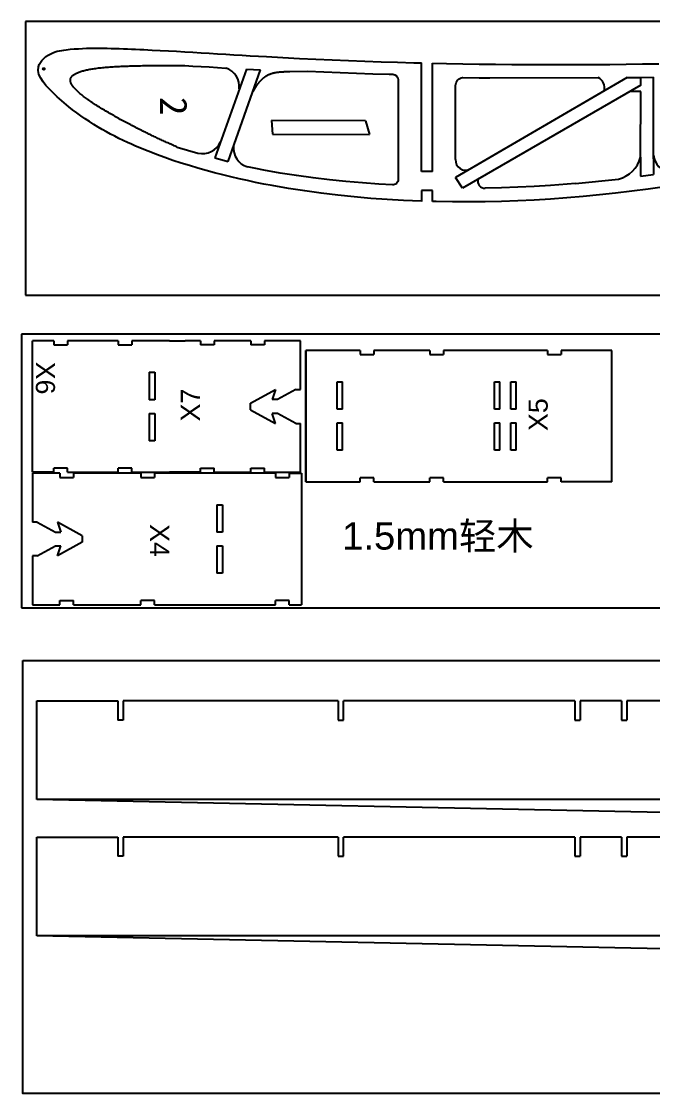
# Model space of a CAD drawing. Header units: inches. Extents: x 33 to 1703, y 106 to 883.
# Drawn here: x 32.8 to 263.7, y 106.1 to 497.6 of the extents above; entities that cross this region are included whole.
import ezdxf

# ---------------------------------------------------------------- set-up
doc = ezdxf.new("R2010")
doc.units = ezdxf.units.IN
doc.header["$MEASUREMENT"] = 0
doc.layers.add('7', color=7, linetype='Continuous')
doc.styles.get("Standard").update_dxf_attribs({"font": 'arial.ttf'})
doc.styles.add('样式_4', font='txt', dxfattribs={"height": 10})

# ---------------------------------------------------------------- blocks, each defined once
blk = doc.blocks.new('*U5')
at = {"color": 3}
blk.add_text('X4', height=7, rotation=180, dxfattribs=at).set_placement((1219.02, -696.4))
blk = doc.blocks.new('*U6')
at = {"color": 3}
blk.add_text('X7', height=7, dxfattribs=at).set_placement((1208.13, -924.62))
blk = doc.blocks.new('*U7')
blk.add_text('X6', height=7, rotation=180).set_placement((1219.02, -864.68))
blk = doc.blocks.new('*U8')
blk.add_text('X5', height=7, rotation=180).set_placement((1219.02, -775.2))

msp = doc.modelspace()

# ---------------------------------------------------------------- linework, layer by layer
for p, q in [((1034.3, 497.65), (34.3, 497.65)), ((34.3, 497.65), (34.3, 397.65)), ((34.3, 397.65), (1034.3, 397.65)), ((38.46, 213.48), (38.46, 249.51)), ((38.46, 249.51), (68.06, 249.51)), ((68.06, 249.51), (68.06, 242.51)), ((148.49, 249.51), (69.96, 249.51)), ((69.96, 249.51), (69.96, 242.51)), ((148.49, 249.51), (148.49, 242.51)), ((148.49, 249.51), (148.49, 242.51)), ((150.39, 242.51), (150.39, 249.51)), ((234.93, 249.51), (150.39, 249.51)), ((234.93, 249.51), (234.93, 242.51)), ((236.83, 249.51), (236.83, 242.51)), ((252.03, 249.51), (236.83, 249.51)), ((252.03, 249.51), (252.03, 242.51)), ((253.93, 249.51), (253.93, 242.51)), ((347.27, 249.51), (253.93, 249.51)), ((69.96, 242.51), (68.06, 242.51)), ((148.49, 242.51), (150.39, 242.51)), ((234.93, 242.51), (236.83, 242.51)), ((252.03, 242.51), (253.93, 242.51)), ((1034.5, 213.48), (38.46, 213.48)), ((536.48, 203.08), (38.46, 213.48)), ((38.46, 163.71), (38.46, 199.74)), ((38.46, 199.74), (68.06, 199.74)), ((68.06, 199.74), (68.06, 192.74)), ((148.49, 199.74), (69.96, 199.74)), ((69.96, 199.74), (69.96, 192.74)), ((148.49, 199.74), (148.49, 192.74)), ((148.49, 199.74), (148.49, 192.74)), ((150.39, 192.74), (150.39, 199.74)), ((234.93, 199.74), (150.39, 199.74)), ((234.93, 199.74), (234.93, 192.74)), ((236.83, 199.74), (236.83, 192.74)), ((252.03, 199.74), (236.83, 199.74)), ((252.03, 199.74), (252.03, 192.74)), ((253.93, 199.74), (253.93, 192.74)), ((347.27, 199.74), (253.93, 199.74)), ((69.96, 192.74), (68.06, 192.74)), ((148.49, 192.74), (150.39, 192.74)), ((234.93, 192.74), (236.83, 192.74)), ((252.03, 192.74), (253.93, 192.74)), ((1034.5, 163.71), (38.46, 163.71)), ((536.48, 153.31), (38.46, 163.71))]:
    msp.add_line(p, q)
at = {"color": 3}
for p, q in [((178.95, 442.87), (178.95, 482.49)), ((182.95, 474.06), (182.95, 482.4)), ((182.95, 442.87), (182.95, 482.4)), ((115.01, 480.21), (103.47, 447.82)), ((108.29, 446.44), (120.19, 479.93)), ((115.01, 480.21), (120.19, 479.93)), ((254.04, 477.21), (191.41, 440.68)), ((259.03, 474.34), (193.93, 436.74)), ((203.93, 477.03), (243.41, 477.17)), ((254.04, 477.21), (259.03, 477.23)), ((259.03, 477.23), (263.7, 477.25)), ((259.03, 474.34), (259.03, 477.23)), ((263.7, 472.27), (263.7, 477.25)), ((259.03, 472.03), (255.03, 472.03)), ((258.97, 448.09), (259.03, 472.03)), ((263.7, 447.52), (263.7, 472.27)), ((89.76, 451.74), (97.3, 449.58)), ((103.47, 447.82), (108.29, 446.44)), ((258.97, 448.09), (258.97, 441.08)), ((263.7, 447.52), (263.7, 441.73)), ((182.95, 442.87), (178.95, 442.87)), ((193.93, 436.74), (191.41, 440.68)), ((235.18, 438.43), (250.94, 440.08)), ((258.97, 441.08), (263.7, 441.73)), ((182.95, 435.87), (178.95, 435.87)), ((178.95, 435.87), (178.95, 431.92)), ((182.95, 431.87), (182.95, 435.87))]:
    msp.add_line(p, q, dxfattribs=at)
at = {"color": 4}
for p, q in [((124.15, 461.46), (124.46, 456.46)), ((158.54, 461.38), (124.15, 461.46)), ((158.54, 461.38), (160, 456.4)), ((124.46, 456.46), (160, 456.4))]:
    msp.add_line(p, q, dxfattribs=at)
at = {"color": 7}
for p, q in [((32.85, 383.47), (32.82, 283.47)), ((1032.82, 383.47), (32.85, 383.47)), ((36.9, 333.01), (36.9, 381.01)), ((44.61, 381.01), (36.9, 381.01)), ((44.61, 381.01), (44.61, 379.51)), ((68.12, 381.01), (49.61, 381.01)), ((49.61, 381.01), (49.61, 379.51)), ((68.12, 381.01), (68.12, 379.51)), ((86.9, 381.01), (73.12, 381.01)), ((73.12, 381.01), (73.12, 379.51)), ((86.9, 381.01), (92.57, 381.01)), ((98.23, 381.01), (92.57, 381.01)), ((98.23, 381.01), (98.23, 379.51)), ((116.57, 381.01), (103.23, 381.01)), ((103.23, 381.01), (103.23, 379.51)), ((116.57, 381.01), (116.57, 379.51)), ((134.72, 381.01), (121.57, 381.01)), ((121.57, 381.01), (121.57, 379.51)), ((134.72, 363.19), (134.72, 381.01)), ((44.61, 379.51), (49.61, 379.51)), ((68.12, 379.51), (73.12, 379.51)), ((103.23, 379.51), (98.23, 379.51)), ((121.57, 379.51), (116.57, 379.51)), ((136.73, 377.51), (136.73, 329.51)), ((156.57, 377.51), (136.73, 377.51)), ((136.73, 329.51), (136.73, 377.51)), ((156.57, 377.51), (156.57, 376.01)), ((156.57, 376.01), (161.57, 376.01)), ((181.97, 377.51), (161.57, 377.51)), ((161.57, 377.51), (161.57, 376.01)), ((181.97, 377.51), (181.97, 376.01)), ((181.97, 376.01), (186.97, 376.01)), ((200.42, 377.51), (186.97, 377.51)), ((186.97, 377.51), (186.97, 376.01)), ((224.92, 377.51), (200.42, 377.51)), ((224.92, 377.51), (224.92, 376.01)), ((224.92, 376.01), (229.92, 376.01)), ((229.92, 377.51), (229.92, 376.01)), ((248.51, 377.51), (229.92, 377.51)), ((248.51, 329.51), (248.51, 377.51)), ((79.53, 369.51), (81.53, 369.51)), ((79.53, 369.51), (79.53, 359.51)), ((81.53, 369.51), (81.53, 359.51)), ((148.08, 366.01), (150.08, 366.01)), ((148.08, 356.01), (148.08, 366.01)), ((150.08, 356.01), (150.08, 366.01)), ((205.57, 366.01), (207.57, 366.01)), ((205.57, 356.01), (205.57, 366.01)), ((207.57, 356.01), (207.57, 366.01)), ((211.57, 366.01), (213.57, 366.01)), ((211.57, 356.01), (211.57, 366.01)), ((213.57, 356.01), (213.57, 366.01)), ((116.54, 358.19), (125.61, 363.19)), ((125.61, 363.19), (124.38, 359.53)), ((133, 363.19), (126.35, 359.53)), ((133, 363.19), (134.72, 363.19)), ((81.53, 359.51), (79.53, 359.51)), ((116.54, 355.82), (116.54, 358.19)), ((126.35, 359.53), (124.38, 359.53)), ((79.53, 354.51), (79.53, 344.51)), ((79.53, 354.51), (81.53, 354.51)), ((81.53, 354.51), (81.53, 344.51)), ((116.54, 355.82), (125.61, 350.82)), ((125.61, 350.82), (124.38, 354.49)), ((126.35, 354.49), (124.38, 354.49)), ((133, 350.82), (126.35, 354.49)), ((150.08, 356.01), (148.08, 356.01)), ((207.57, 356.01), (205.57, 356.01)), ((213.57, 356.01), (211.57, 356.01)), ((133, 350.82), (134.72, 350.82)), ((134.72, 333.01), (134.72, 350.82)), ((148.08, 351.01), (150.08, 351.01)), ((148.08, 341.01), (148.08, 351.01)), ((150.08, 341.01), (150.08, 351.01)), ((205.57, 351.01), (207.57, 351.01)), ((205.57, 341.01), (205.57, 351.01)), ((207.57, 341.01), (207.57, 351.01)), ((211.57, 351.01), (213.57, 351.01)), ((211.57, 341.01), (211.57, 351.01)), ((213.57, 341.01), (213.57, 351.01)), ((81.53, 344.51), (79.53, 344.51)), ((150.08, 341.01), (148.08, 341.01)), ((207.57, 341.01), (205.57, 341.01)), ((213.57, 341.01), (211.57, 341.01)), ((36.9, 333.01), (44.61, 333.01)), ((44.61, 333.01), (36.9, 333.01)), ((49.61, 334.51), (44.61, 334.51)), ((44.61, 333.01), (44.61, 334.51)), ((49.61, 333.01), (49.61, 334.51)), ((49.61, 333.01), (68.12, 333.01)), ((73.12, 334.51), (68.12, 334.51)), ((68.12, 333.01), (68.12, 334.51)), ((73.12, 333.01), (73.12, 334.51)), ((73.12, 333.01), (86.9, 333.01)), ((98.23, 333.01), (86.9, 333.01)), ((98.23, 333.01), (98.23, 334.51)), ((98.23, 334.51), (103.23, 334.51)), ((103.23, 333.01), (103.23, 334.51)), ((103.23, 333.01), (116.57, 333.01)), ((116.57, 333.01), (116.57, 334.51)), ((116.57, 334.51), (121.57, 334.51)), ((121.57, 333.01), (121.57, 334.51)), ((121.57, 333.01), (134.72, 333.01)), ((46.85, 332.61), (36.88, 332.61)), ((36.88, 332.61), (36.88, 314.8)), ((46.85, 332.61), (46.85, 331.11)), ((46.85, 331.11), (51.85, 331.11)), ((76.4, 332.61), (51.85, 332.61)), ((51.85, 332.61), (51.85, 331.11)), ((76.4, 332.61), (76.4, 331.11)), ((76.4, 331.11), (81.4, 331.11)), ((111.12, 332.61), (81.4, 332.61)), ((81.4, 332.61), (81.4, 331.11)), ((125.64, 332.61), (111.12, 332.61)), ((125.64, 332.61), (125.64, 331.11)), ((125.64, 331.11), (130.64, 331.11)), ((130.64, 332.61), (130.64, 331.11)), ((130.64, 332.61), (135.12, 332.61)), ((135.12, 332.61), (135.12, 284.61)), ((135.12, 332.61), (135.12, 284.61)), ((136.73, 329.51), (156.57, 329.51)), ((161.57, 331.01), (156.57, 331.01)), ((156.57, 329.51), (156.57, 331.01)), ((161.57, 329.51), (161.57, 331.01)), ((161.57, 329.51), (181.97, 329.51)), ((186.97, 331.01), (181.97, 331.01)), ((181.97, 329.51), (181.97, 331.01)), ((186.97, 329.51), (186.97, 331.01)), ((186.97, 329.51), (200.42, 329.51)), ((200.42, 329.51), (224.92, 329.51)), ((229.92, 331.01), (224.92, 331.01)), ((224.92, 329.51), (224.92, 331.01)), ((229.92, 329.51), (229.92, 331.01)), ((248.51, 329.51), (229.92, 329.51)), ((104.22, 321.11), (106.22, 321.11)), ((104.22, 321.11), (104.22, 311.11)), ((106.22, 321.11), (106.22, 311.11)), ((38.6, 314.8), (36.88, 314.8)), ((38.6, 314.8), (45.25, 311.13)), ((55.06, 309.8), (45.99, 314.8)), ((45.99, 314.8), (47.22, 311.13)), ((45.25, 311.13), (47.22, 311.13)), ((55.06, 309.8), (55.06, 307.43)), ((106.22, 311.11), (104.22, 311.11)), ((38.6, 302.43), (45.25, 306.09)), ((45.25, 306.09), (47.22, 306.09)), ((55.06, 307.43), (45.99, 302.43)), ((45.99, 302.43), (47.22, 306.09)), ((104.22, 306.11), (104.22, 296.11)), ((104.22, 306.11), (106.22, 306.11)), ((106.22, 306.11), (106.22, 296.11)), ((36.88, 302.43), (36.88, 284.61)), ((38.6, 302.43), (36.88, 302.43)), ((106.22, 296.11), (104.22, 296.11)), ((46.85, 284.61), (46.85, 286.11)), ((46.85, 286.11), (51.85, 286.11)), ((51.85, 284.61), (51.85, 286.11)), ((81.4, 286.11), (76.4, 286.11)), ((76.4, 284.61), (76.4, 286.11)), ((81.4, 284.61), (81.4, 286.11)), ((130.64, 286.11), (125.64, 286.11)), ((125.64, 284.61), (125.64, 286.11)), ((130.64, 284.61), (130.64, 286.11)), ((32.82, 283.47), (1032.82, 283.47)), ((36.88, 284.61), (46.85, 284.61)), ((51.85, 284.61), (76.4, 284.61)), ((81.4, 284.61), (111.12, 284.61)), ((111.12, 284.61), (125.64, 284.61)), ((130.64, 284.61), (135.12, 284.61))]:
    msp.add_line(p, q, dxfattribs=at)
msp.add_lwpolyline([(33.34, 264.29), (1058.43, 264.29), (1058.43, 106.09), (33.34, 106.09)], close=True)
at = {"color": 3}
for points in [[(89.76, 451.74, 0), (89.38, 451.92, 0), (88.99, 452.09, 0), (88.6, 452.26, 0), (88.21, 452.43, 0), (87.82, 452.61, 0), (87.43, 452.78, 0), (87.04, 452.95, 0), (86.65, 453.13, 0), (86.26, 453.31, 0), (85.86, 453.49, 0), (85.47, 453.66, 0), (85.07, 453.84, 0), (84.67, 454.03, 0), (84.27, 454.21, 0), (83.87, 454.39, 0), (83.47, 454.58, 0), (83.07, 454.77, 0), (82.66, 454.95, 0), (82.26, 455.14, 0), (81.85, 455.34, 0), (81.44, 455.53, 0), (81.02, 455.72, 0), (80.61, 455.92, 0), (80.19, 456.12, 0), (79.77, 456.32, 0), (79.35, 456.52, 0), (78.93, 456.73, 0), (78.5, 456.94, 0), (78.08, 457.15, 0), (77.65, 457.36, 0), (77.21, 457.57, 0), (76.78, 457.79, 0), (76.34, 458.01, 0), (75.9, 458.23, 0), (75.46, 458.45, 0), (75.01, 458.68, 0), (74.56, 458.91, 0), (74.11, 459.14, 0), (73.65, 459.37, 0), (73.2, 459.61, 0), (72.73, 459.85, 0), (72.27, 460.1, 0), (71.8, 460.34, 0), (71.33, 460.59, 0), (70.86, 460.85, 0), (70.38, 461.1, 0), (69.9, 461.36, 0), (69.42, 461.62, 0), (68.93, 461.89, 0), (68.45, 462.15, 0), (67.96, 462.42, 0), (67.48, 462.69, 0), (66.99, 462.96, 0), (66.51, 463.24, 0), (66.02, 463.51, 0), (65.54, 463.79, 0), (65.05, 464.07, 0), (64.57, 464.35, 0), (64.09, 464.63, 0), (63.62, 464.91, 0), (63.14, 465.2, 0), (62.67, 465.48, 0), (62.2, 465.77, 0), (61.74, 466.05, 0), (61.28, 466.34, 0), (60.83, 466.62, 0), (60.38, 466.91, 0), (59.93, 467.19, 0), (59.5, 467.48, 0), (59.06, 467.76, 0), (58.64, 468.05, 0), (58.22, 468.33, 0), (57.81, 468.61, 0), (57.41, 468.89, 0), (57.01, 469.17, 0), (56.62, 469.45, 0), (56.25, 469.73, 0), (55.88, 470.01, 0), (55.52, 470.28, 0), (55.17, 470.55, 0), (54.83, 470.82, 0), (54.5, 471.09, 0), (54.18, 471.36, 0), (53.88, 471.62, 0), (53.58, 471.88, 0), (53.3, 472.14, 0), (53.03, 472.4, 0), (52.77, 472.65, 0), (52.53, 472.9, 0), (52.3, 473.15, 0), (52.08, 473.39, 0), (51.88, 473.63, 0), (51.7, 473.87, 0), (51.52, 474.1, 0), (51.37, 474.33, 0), (51.23, 474.56, 0), (51.1, 474.78, 0), (51, 475, 0), (50.91, 475.21, 0), (50.83, 475.42, 0), (50.78, 475.62, 0), (50.74, 475.82, 0), (50.72, 476.01, 0), (50.71, 476.2, 0), (50.72, 476.39, 0), (50.75, 476.57, 0), (50.79, 476.74, 0), (50.85, 476.92, 0), (50.93, 477.08, 0), (51.02, 477.25, 0), (51.12, 477.41, 0), (51.24, 477.57, 0), (51.38, 477.72, 0), (51.53, 477.87, 0), (51.7, 478.01, 0), (51.88, 478.15, 0), (52.07, 478.29, 0), (52.28, 478.42, 0), (52.5, 478.55, 0), (52.73, 478.68, 0), (52.98, 478.8, 0), (53.24, 478.92, 0), (53.52, 479.04, 0), (53.81, 479.15, 0), (54.11, 479.26, 0), (54.42, 479.36, 0), (54.75, 479.46, 0), (55.08, 479.56, 0), (55.43, 479.66, 0), (55.79, 479.75, 0), (56.17, 479.84, 0), (56.55, 479.93, 0), (56.94, 480.01, 0), (57.35, 480.09, 0), (57.77, 480.17, 0), (58.19, 480.25, 0), (58.63, 480.32, 0), (59.08, 480.39, 0), (59.54, 480.46, 0), (60.01, 480.52, 0), (60.48, 480.59, 0), (60.97, 480.65, 0), (61.47, 480.7, 0), (61.97, 480.76, 0), (62.49, 480.81, 0), (63.01, 480.86, 0), (63.54, 480.91, 0), (64.08, 480.95, 0), (64.63, 481, 0), (65.18, 481.04, 0), (65.75, 481.08, 0), (66.32, 481.12, 0), (66.9, 481.15, 0), (67.48, 481.19, 0), (68.07, 481.22, 0), (68.67, 481.25, 0), (69.28, 481.28, 0), (69.89, 481.3, 0), (70.51, 481.33, 0), (71.14, 481.35, 0), (71.77, 481.37, 0), (72.4, 481.39, 0), (73.04, 481.41, 0), (73.69, 481.43, 0), (74.34, 481.44, 0), (75, 481.46, 0), (75.66, 481.47, 0), (76.33, 481.48, 0), (77, 481.5, 0), (77.67, 481.51, 0), (78.35, 481.52, 0), (79.04, 481.52, 0), (79.72, 481.53, 0), (80.41, 481.54, 0), (81.1, 481.54, 0), (81.8, 481.55, 0), (82.5, 481.55, 0), (83.2, 481.55, 0), (83.9, 481.56, 0), (84.61, 481.56, 0), (85.32, 481.56, 0), (86.03, 481.56, 0), (86.74, 481.56, 0), (87.45, 481.56, 0), (88.17, 481.56, 0), (88.88, 481.56, 0), (89.6, 481.56, 0), (90.32, 481.56, 0), (91.03, 481.56, 0), (91.75, 481.55, 0), (92.47, 481.55, 0)], [(117.33, 471.87, 0), (117.37, 471.94, 0), (117.41, 472.02, 0), (117.46, 472.09, 0), (117.5, 472.17, 0), (117.55, 472.24, 0), (117.59, 472.31, 0), (117.63, 472.39, 0), (117.68, 472.46, 0), (117.72, 472.54, 0), (117.77, 472.61, 0), (117.81, 472.68, 0), (117.85, 472.76, 0), (117.9, 472.83, 0), (117.94, 472.91, 0), (117.99, 472.98, 0), (118.03, 473.05, 0), (118.08, 473.13, 0), (118.12, 473.2, 0), (118.17, 473.27, 0), (118.21, 473.34, 0), (118.26, 473.42, 0), (118.31, 473.49, 0), (118.35, 473.56, 0), (118.4, 473.64, 0), (118.44, 473.71, 0), (118.49, 473.78, 0), (118.54, 473.85, 0), (118.58, 473.92, 0), (118.63, 474, 0), (118.68, 474.07, 0), (118.73, 474.14, 0), (118.78, 474.21, 0), (118.82, 474.28, 0), (118.87, 474.35, 0), (118.92, 474.42, 0), (118.97, 474.49, 0), (119.02, 474.56, 0), (119.07, 474.63, 0), (119.12, 474.7, 0), (119.17, 474.77, 0), (119.22, 474.84, 0), (119.28, 474.91, 0), (119.33, 474.98, 0), (119.38, 475.05, 0), (119.43, 475.12, 0), (119.49, 475.19, 0), (119.54, 475.25, 0), (119.59, 475.32, 0), (119.65, 475.39, 0), (119.7, 475.46, 0), (119.76, 475.52, 0), (119.81, 475.59, 0), (119.87, 475.66, 0), (119.93, 475.72, 0), (119.98, 475.79, 0), (120.04, 475.85, 0), (120.1, 475.92, 0), (120.16, 475.98, 0), (120.22, 476.05, 0), (120.27, 476.11, 0), (120.33, 476.17, 0), (120.39, 476.24, 0), (120.46, 476.3, 0), (120.52, 476.36, 0), (120.58, 476.42, 0), (120.64, 476.48, 0), (120.7, 476.54, 0), (120.77, 476.6, 0), (120.83, 476.66, 0), (120.89, 476.72, 0), (120.96, 476.78, 0), (121.02, 476.84, 0), (121.09, 476.89, 0), (121.15, 476.95, 0), (121.22, 477.01, 0), (121.28, 477.06, 0), (121.35, 477.12, 0), (121.42, 477.17, 0), (121.49, 477.23, 0), (121.55, 477.28, 0), (121.62, 477.33, 0), (121.69, 477.38, 0), (121.76, 477.43, 0), (121.83, 477.48, 0), (121.9, 477.53, 0), (121.97, 477.58, 0), (122.04, 477.63, 0), (122.11, 477.67, 0), (122.18, 477.72, 0), (122.26, 477.77, 0), (122.33, 477.81, 0), (122.4, 477.85, 0), (122.47, 477.9, 0), (122.55, 477.94, 0), (122.62, 477.98, 0), (122.69, 478.02, 0), (122.77, 478.06, 0), (122.84, 478.1, 0), (122.92, 478.14, 0), (122.99, 478.17, 0), (123.07, 478.21, 0), (123.14, 478.24, 0), (123.22, 478.28, 0), (123.3, 478.31, 0), (123.38, 478.35, 0), (123.45, 478.38, 0), (123.53, 478.41, 0), (123.61, 478.44, 0), (123.69, 478.47, 0), (123.76, 478.5, 0), (123.84, 478.53, 0), (123.92, 478.56, 0), (124, 478.59, 0), (124.08, 478.61, 0), (124.16, 478.64, 0), (124.24, 478.66, 0), (124.32, 478.69, 0), (124.4, 478.71, 0), (124.48, 478.74, 0), (124.57, 478.76, 0), (124.65, 478.78, 0), (124.73, 478.8, 0), (124.81, 478.83, 0), (124.89, 478.85, 0), (124.98, 478.87, 0), (125.06, 478.89, 0), (125.14, 478.9, 0), (125.23, 478.92, 0), (125.31, 478.94, 0), (125.39, 478.96, 0), (125.48, 478.97, 0), (125.56, 478.99, 0), (125.65, 479.01, 0), (125.73, 479.02, 0), (125.82, 479.04, 0), (125.9, 479.05, 0), (125.99, 479.06, 0), (126.07, 479.08, 0), (126.16, 479.09, 0), (126.24, 479.1, 0), (126.33, 479.12, 0), (126.42, 479.13, 0), (126.5, 479.14, 0), (126.59, 479.15, 0), (126.67, 479.16, 0), (126.76, 479.17, 0), (126.85, 479.18, 0), (126.94, 479.19, 0), (127.02, 479.2, 0), (127.11, 479.21, 0), (127.2, 479.21, 0), (127.29, 479.22, 0), (127.37, 479.23, 0), (127.46, 479.24, 0), (127.55, 479.24, 0), (127.64, 479.25, 0), (127.73, 479.26, 0), (127.82, 479.26, 0), (127.91, 479.27, 0), (127.99, 479.27, 0), (128.08, 479.28, 0), (128.17, 479.28, 0), (128.26, 479.29, 0), (128.35, 479.29, 0), (128.44, 479.3, 0), (128.53, 479.3, 0), (128.62, 479.3, 0), (128.71, 479.31, 0), (128.8, 479.31, 0), (128.89, 479.31, 0), (128.98, 479.32, 0), (129.07, 479.32, 0), (129.16, 479.32, 0), (129.25, 479.32, 0), (129.34, 479.33, 0), (129.43, 479.33, 0), (129.52, 479.33, 0), (129.61, 479.33, 0), (129.7, 479.33, 0), (129.79, 479.33, 0), (129.88, 479.34, 0), (129.97, 479.34, 0), (130.06, 479.34, 0), (130.15, 479.34, 0), (130.24, 479.34, 0), (130.34, 479.34, 0), (130.43, 479.34, 0), (130.52, 479.35, 0), (130.61, 479.35, 0), (130.7, 479.35, 0), (130.79, 479.35, 0)]]:
    msp.add_polyline3d(points, dxfattribs=at)
msp.add_circle((40.98, 480.32), 0.3, dxfattribs=at)
for centre, radius, start, end in [((105.28, 473.84), 7.13, 353.448, 72.5511), ((241.7, 473.46), 4.09, 343.5199, 65.2855), ((98.96, 456.61), 7.21, 256.7135, 335.8251), ((117.41, 451.35), 7.14, 173.7167, 253.2448), ((194.96, 446.89), 3.57, 174.797, 300.2565), ((248.09, 450.96), 11.25, 284.6948, 345.2348), ((270.61, 449.46), 6.95, 185.5191, 261.0075), ((202.01, 439.24), 2.47, 160.593, 275.2167)]:
    msp.add_arc(centre, radius, start, end, dxfattribs=at)
at = {"layer": '7', "color": 3, "linetype": 'Continuous'}
for points in [[(39.75, 482.67), (40.33, 483.44), (41.02, 484.15), (41.79, 484.8), (42.63, 485.38), (43.51, 485.87), (44.3, 486.23), (45.1, 486.52), (45.9, 486.76), (46.72, 486.94), (47.54, 487.09), (48.36, 487.2), (49.19, 487.3), (50.66, 487.46), (52.14, 487.59), (53.63, 487.69), (55.12, 487.77), (56.61, 487.83), (58.11, 487.86), (59.6, 487.88), (61.09, 487.89), (62.59, 487.87), (64.08, 487.85), (65.57, 487.81), (67.07, 487.77), (68.56, 487.72), (70.05, 487.66), (71.54, 487.6), (73.04, 487.54), (74.53, 487.48), (76.03, 487.42), (77.52, 487.35), (79.01, 487.28), (80.51, 487.21), (83.5, 487.06), (86.49, 486.9), (89.48, 486.73), (92.47, 486.55), (95.46, 486.37), (98.45, 486.19), (101.44, 486.01), (104.43, 485.82), (107.42, 485.64), (110.41, 485.47), (113.4, 485.29), (116.39, 485.12), (119.38, 484.95), (122.37, 484.79), (128.35, 484.47), (134.33, 484.17), (140.3, 483.89), (146.28, 483.62), (152.25, 483.37), (158.23, 483.14), (164.22, 482.93), (170.19, 482.74), (176.16, 482.57), (178.95, 482.49)], [(178.95, 432.02), (172.38, 432.26), (166.41, 432.6), (160.38, 433.03), (154.36, 433.56), (148.34, 434.17), (142.34, 434.89), (136.36, 435.72), (130.38, 436.65), (124.43, 437.69), (121.4, 438.27), (118.37, 438.88), (115.35, 439.52), (112.34, 440.19), (109.33, 440.89), (106.34, 441.63), (103.35, 442.4), (100.28, 443.23), (97.23, 444.09), (94.19, 444.99), (91.17, 445.93), (88.15, 446.92), (85.16, 447.95), (82.18, 449.04), (80.64, 449.62), (79.1, 450.22), (77.57, 450.83), (76.05, 451.46), (74.54, 452.1), (73.04, 452.77), (71.54, 453.45), (69.99, 454.19), (68.44, 454.94), (66.91, 455.72), (65.38, 456.53), (63.86, 457.35), (62.36, 458.2), (60.86, 459.08), (59.25, 460.06), (57.65, 461.07), (56.07, 462.1), (54.53, 463.16), (53.01, 464.24), (51.53, 465.35), (50.09, 466.47), (49.24, 467.17), (48.39, 467.88), (47.55, 468.6), (46.71, 469.36), (45.86, 470.14), (45, 470.96), (44.12, 471.82), (42.94, 473.02), (41.78, 474.29), (40.73, 475.61), (39.86, 476.96), (39.23, 478.32), (38.93, 479.69), (39.02, 481.04), (39.3, 481.87), (39.75, 482.67)], [(182.95, 482.4), (188.1, 482.28), (194.07, 482.17), (200.04, 482.08), (206.02, 482), (211.98, 481.95), (217.95, 481.91), (223.91, 481.89), (229.88, 481.89), (235.84, 481.9), (241.81, 481.94), (247.78, 481.98), (253.74, 482.04), (259.7, 482.12), (265.66, 482.21)], [(92.47, 481.55), (95.46, 481.37), (98.45, 481.19), (101.44, 481.01), (104.43, 480.82), (107.42, 480.64)], [(267.68, 437.29), (261.74, 436.42), (255.79, 435.64), (249.83, 434.92), (243.9, 434.28), (237.96, 433.71), (232.02, 433.2), (226.07, 432.77), (220.12, 432.42), (214.16, 432.13), (208.2, 431.92), (202.23, 431.78), (196.26, 431.72), (190.29, 431.73), (184.32, 431.83), (182.95, 431.87)], [(235.18, 438.43), (226.07, 437.77), (220.12, 437.42), (214.16, 437.13), (208.2, 436.92), (202.23, 436.78), (202.23, 436.78)]]:
    msp.add_lwpolyline(points, dxfattribs=at)
for points in [[(130.79, 479.35), (130.79, 479.35), (137.28, 479.53), (143.26, 479.26), (149.23, 479.01), (155.21, 478.78), (161.2, 478.57), (167.17, 478.38), (168.49, 478.34, -0.405815), (170.43, 476.34), (170.43, 439.96, -0.431039), (168.32, 437.96), (163.39, 438.24), (157.36, 438.67), (151.34, 439.2), (145.32, 439.81), (139.32, 440.53), (133.34, 441.36), (127.36, 442.29), (121.41, 443.33), (118.38, 443.91), (115.35, 444.52), (115.35, 444.52), (115.35, 444.52)], [(191.41, 447.21), (191.41, 474.22, -0.364153), (193.89, 477.17), (194.07, 477.17), (200.04, 477.08), (203.93, 477.03)]]:
    msp.add_lwpolyline(points, format="xyb", dxfattribs=at)

# ---------------------------------------------------------------- block references
at = {"color": 7}
for name, p, rotation in [('*U7', (-826.6, -845.64), 90), ('*U6', (-826.6, -856.56), 90), ('*U8', (1000.23, 1567.08), 269.9999999999928), ('*U5', (-616.6, -904.96), 90)]:
    msp.add_blockref(name, p, dxfattribs=dict(at, rotation=rotation))

# ---------------------------------------------------------------- texts
at = {"color": 3, "insert": (83.46, 463.3), "char_height": 10, "attachment_point": 9, "rotation": 270, "style": '样式_4'}
msp.add_mtext_dynamic_manual_height_columns('2', width=22.2763, gutter_width=50, heights=[0], dxfattribs=at)
at = {"color": 7, "insert": (149.94, 314.76), "char_height": 10, "attachment_point": 1}
msp.add_mtext_dynamic_manual_height_columns('1.5mm{\\fSimSun|b0|i0|c134|p34;轻木}', width=123.2202, gutter_width=12.5, heights=[23.9], dxfattribs=at)

doc.saveas('drawing.dxf')
